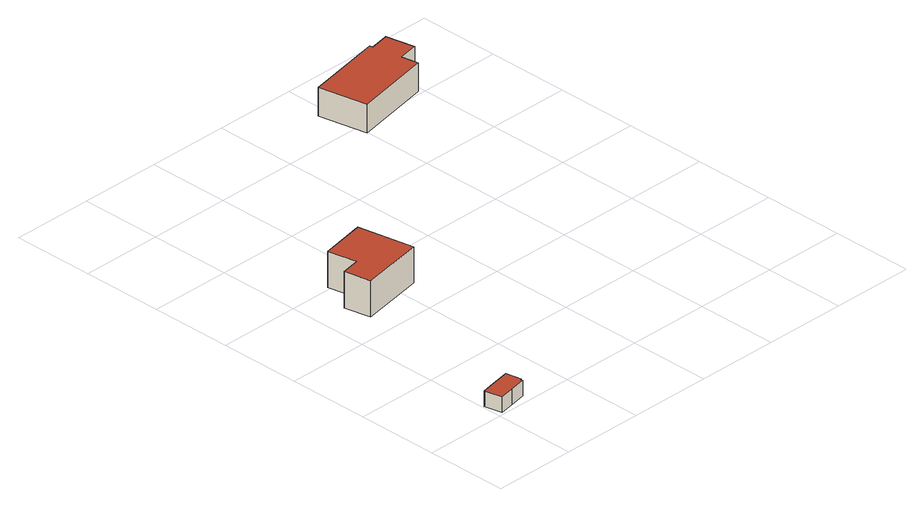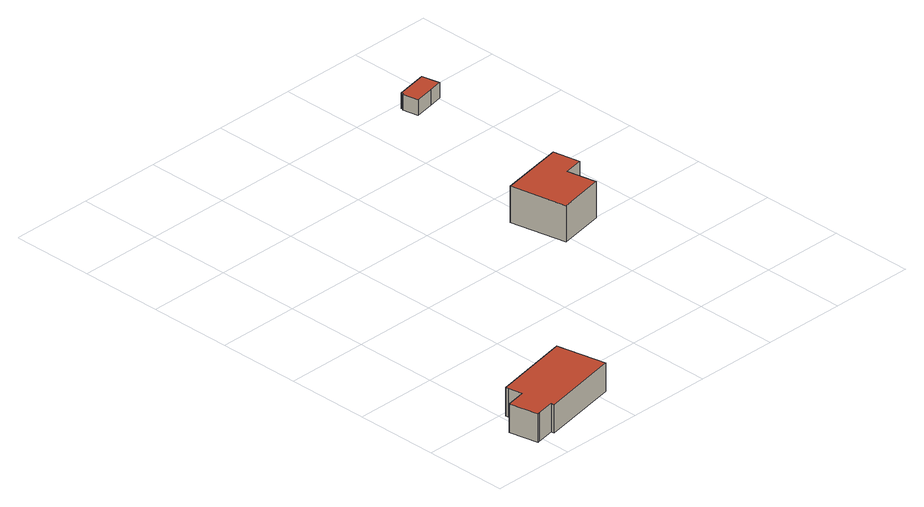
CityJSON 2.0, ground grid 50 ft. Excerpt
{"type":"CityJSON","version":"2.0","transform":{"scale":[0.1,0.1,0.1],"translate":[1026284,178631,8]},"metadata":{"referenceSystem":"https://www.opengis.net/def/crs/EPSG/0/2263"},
"CityObjects":{
"building1":{"type":"Building","attributes":{"name":"Bldg_4511013448","BIN":"4594281"},"geometry":[{"type":"MultiSurface","lod":"2","boundaries":[[[0,1,2,3,4,5,6,7]],[[8,9,10,11,12,13,14,15]],[[0,7,15,14]],[[1,0,14,13]],[[2,1,13,12]],[[3,2,12,11]],[[4,3,11,10]],[[5,4,10,9]],[[6,5,9,8]],[[7,6,8,15]]],"semantics":{"surfaces":[{"type":"RoofSurface","BIN":"4594281"},{"type":"GroundSurface"},{"type":"WallSurface"}],"values":[0,1,2,2,2,2,2,2,2,2]}}]},
"building2":{"type":"Building","attributes":{"name":"Bldg_4210016050","BIN":"4293200"},"geometry":[{"type":"MultiSurface","lod":"2","boundaries":[[[16,17,18,19,20,21]],[[22,23,24,25,26,27]],[[22,27,21,20]],[[23,22,20,19]],[[24,23,19,18]],[[25,24,18,17]],[[26,25,17,16]],[[27,26,16,21]]],"semantics":{"surfaces":[{"type":"GroundSurface"},{"type":"RoofSurface","BIN":"4293200"},{"type":"WallSurface"}],"values":[0,1,2,2,2,2,2,2]}}]},
"building3":{"type":"Building","attributes":{"name":"Bldg_4210014483","BIN":"4293235"},"geometry":[{"type":"MultiSurface","lod":"2","boundaries":[[[28,29,30,31,32,33,34,35,36,37]],[[38,39,40,41,42,43,44,45,46,47]],[[42,41,37,36]],[[43,42,36,35]],[[44,43,35,34]],[[45,44,34,33]],[[46,45,33,32]],[[47,46,32,31]],[[38,47,31,30]],[[39,38,30,29]],[[40,39,29,28]],[[41,40,28,37]]],"semantics":{"surfaces":[{"type":"GroundSurface"},{"type":"RoofSurface","BIN":"4293235"},{"type":"WallSurface"}],"values":[0,1,2,2,2,2,2,2,2,2,2,2]}}]}
},
"vertices":[
[115,22,113],[216,41,113],[214,54,113],[224,57,113],[206,152,113],[91,130,113],[7,113,113],[28,5,113],[7,113,18],[91,130,18],[206,152,18],[224,57,18],[214,54,18],[216,41,18],[115,22,18],[28,5,18],
[219,1147,15],[188,1310,15],[304,1332,15],[270,1509,15],[548,1562,15],[613,1222,15],[548,1562,237],[270,1509,237],[304,1332,237],[188,1310,237],[219,1147,237],[613,1222,237],
[1920,2799,9],[2027,2820,9],[2039,2822,9],[2074,2647,9],[1954,2623,9],[1971,2537,9],[1974,2522,9],[1498,2427,9],[1438,2725,9],[1916,2820,9],[2039,2822,183],[2027,2820,183],[1920,2799,183],[1916,2820,183],[1438,2725,183],[1498,2427,183],[1974,2522,183],[1971,2537,183],[1954,2623,183],[2074,2647,183]
]}
